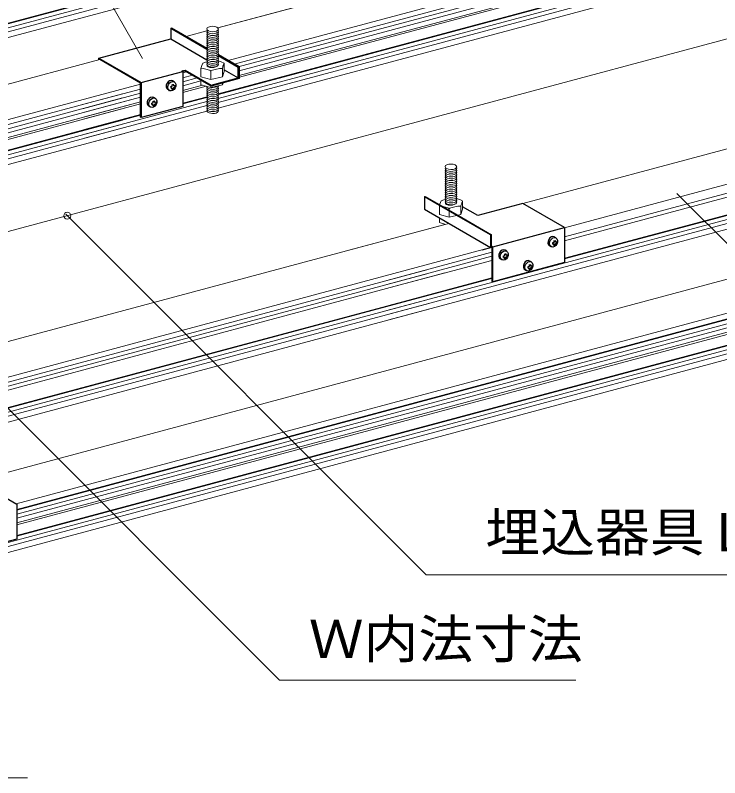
# Model space of a CAD drawing. Units: millimetres on the paper. Extents: x -195 to 195, y -135 to 132.
# Drawn here: x 65.99 to 106.49, y -86.99 to -43.18 of the extents above; entities that cross this region are included whole.
import ezdxf
from ezdxf.enums import TextEntityAlignment as Align

# ---------------------------------------------------------------- set-up
doc = ezdxf.new("R2010")
doc.units = ezdxf.units.MM
doc.header["$PDMODE"] = 32
doc.header["$PDSIZE"] = 0.4
for name, color, linetype, lineweight in [('0-1_吊り材', 7, 'Continuous', 18), ('0-2_野縁受け', 3, 'Continuous', 18), ('0-5_寸法', 4, 'Continuous', 9), ('0-6_文字', 4, 'Continuous', 9), ('0-B_補強金具・金具・その他', 7, 'Continuous', 18), ('0-C_ビス・アンカーボルト・強調図形', 2, 'Continuous', 25)]:
    doc.layers.add(name, color=color, linetype=linetype, lineweight=lineweight)
doc.styles.add('ＭＳ ゴシック', font='')
doc.styles.get('ＭＳ ゴシック').set_extended_font_data('MS Gothic')

msp = doc.modelspace()

# ---------------------------------------------------------------- linework, layer by layer
at = {"layer": '0-1_吊り材'}
for p, q in [((76.767, -45.933), (76.788, -45.922)), ((77.996, -45.931), (78, -45.935)), ((78.001, -45.94), (78.001, -46.414)), ((76.663, -46.711), (76.663, -46.238)), ((77.225, -46.388), (77.225, -46.862)), ((77.895, -46.24), (77.895, -46.713)), ((76.663, -46.711), (76.663, -46.706)), ((77.225, -46.856), (77.225, -46.862)), ((77.895, -46.708), (77.895, -46.713)), ((77.225, -47.234), (77.225, -47.33)), ((77.939, -47.058), (77.895, -47.181)), ((77.895, -47.07), (77.895, -47.181)), ((90.472, -53.846), (90.492, -53.834)), ((91.701, -53.843), (91.705, -53.848)), ((91.706, -53.853), (91.706, -54.326)), ((90.368, -54.623), (90.368, -54.15)), ((90.93, -54.301), (90.93, -54.774)), ((91.599, -54.152), (91.599, -54.625)), ((90.368, -54.623), (90.368, -54.618)), ((90.93, -54.774), (90.368, -54.623)), ((91.706, -54.326), (91.599, -54.625)), ((91.599, -54.62), (91.599, -54.625)), ((90.368, -55.091), (90.368, -54.822)), ((90.686, -55.177), (90.368, -55.091)), ((90.93, -54.769), (90.93, -54.774))]:
    msp.add_line(p, q, dxfattribs=at)
at = {"layer": '0-1_吊り材', "color": 2, "lineweight": 25}
for p, q in [((77.243, -47.191), (77.243, -47.244)), ((90.398, -54.03), (90.344, -54.045))]:
    msp.add_line(p, q, dxfattribs=at)
at = {"layer": '0-1_吊り材'}
for points in [[(78.001, -46.414), (77.895, -46.713), (77.225, -46.862), (76.663, -46.711)], [(77.895, -47.181), (77.225, -47.33), (76.663, -47.179), (76.663, -46.91)], [(91.599, -54.625), (91.359, -54.679), (90.93, -54.774)]]:
    msp.add_lwpolyline(points, dxfattribs=at)
for centre in [(77.329, -43.971), (91.033, -51.883)]:
    msp.add_ellipse(centre, major_axis=(0.333, -0.008), ratio=0.474095, dxfattribs=at)
for centre, major_axis, ratio, start_param, end_param in [((77.329, -44.078), (0.333, -0.008), 0.474095, 2.808535, 6.637984), ((77.329, -44.184), (0.333, -0.008), 0.474095, 2.808535, 6.637984), ((77.329, -44.291), (0.333, -0.008), 0.474095, 2.808535, 6.637984), ((77.329, -44.398), (0.333, -0.008), 0.474095, 2.808535, 6.637984), ((77.329, -44.504), (0.333, -0.008), 0.474095, 2.808535, 6.637984), ((77.329, -44.611), (0.333, -0.008), 0.474095, 2.808535, 6.637984), ((77.329, -44.718), (0.333, -0.008), 0.474095, 2.808535, 6.637984), ((77.329, -44.824), (0.333, -0.008), 0.474095, 2.808535, 6.637984), ((77.329, -44.931), (0.333, -0.008), 0.474095, 2.808535, 6.637984), ((77.329, -45.038), (0.333, -0.008), 0.474095, 2.808535, 6.637984), ((77.329, -45.144), (0.333, -0.008), 0.474095, 2.808535, 6.637984), ((77.329, -45.251), (0.333, -0.008), 0.474095, 2.808535, 6.637984), ((77.329, -45.358), (0.333, -0.008), 0.474095, 2.808535, 6.637984), ((77.329, -45.464), (0.333, -0.008), 0.474095, 2.808535, 6.637984), ((77.329, -45.571), (0.333, -0.008), 0.474095, 2.808535, 6.637984), ((76.717, -46.088), (-0.052, -0.155), 0.080122, 3.232091, 6.048906), ((77.105, -45.864), (-0.334, -0.075), 0.113869, 5.037735, 5.93276), ((77.329, -45.678), (0.333, -0.008), 0.474095, 2.808535, 6.637984), ((77.329, -45.784), (0.333, -0.008), 0.474095, 2.808535, 6.637984), ((77.329, -45.891), (0.333, -0.008), 0.474095, 2.808535, 6.637984), ((77.329, -45.998), (0.333, -0.008), 0.474095, 2.808535, 6.637984), ((77.72, -45.865), (-0.281, 0.077), 0.132602, 3.372829, 5.011086), ((77.948, -46.09), (-0.052, -0.155), 0.080122, 2.907314, 6.048906), ((76.944, -46.313), (-0.281, 0.077), 0.132602, 3.177791, 6.319384), ((77.332, -46.049), (0.319, 0.023), 0.410193, 2.962655, 6.09288), ((77.56, -46.314), (-0.334, -0.075), 0.113869, 3.115944, 6.257537), ((77.329, -46.104), (0.333, -0.008), 0.474095, 0.346123, 0.354799), ((77.329, -47.278), (0.333, -0.008), 0.474095, 3.129473, 6.597711), ((77.329, -47.171), (0.333, -0.008), 0.474095, 2.808535, 2.810551), ((77.329, -47.171), (0.333, -0.008), 0.474095, 4.493168, 5.890261), ((77.329, -47.384), (0.333, -0.008), 0.474095, 2.808535, 6.637984), ((77.329, -47.491), (0.333, -0.008), 0.474095, 2.808535, 6.637984), ((77.329, -47.598), (0.333, -0.008), 0.474095, 2.808535, 6.637984), ((77.329, -47.704), (0.333, -0.008), 0.474095, 2.808535, 6.637984), ((77.329, -47.811), (0.333, -0.008), 0.474095, 2.808535, 6.637984), ((77.329, -47.918), (0.333, -0.008), 0.474095, 2.808535, 6.637984), ((77.329, -48.024), (0.333, -0.008), 0.474095, 2.808535, 6.637984), ((77.329, -48.131), (0.333, -0.008), 0.474095, 2.808535, 6.637984), ((77.329, -48.238), (0.333, -0.008), 0.474095, 2.808535, 6.637984), ((77.329, -48.344), (0.333, -0.008), 0.474095, 2.808535, 6.637984), ((77.329, -48.451), (0.333, -0.008), 0.474095, 2.808535, 6.637984), ((77.329, -48.558), (0.333, -0.008), 0.474095, 2.808535, 6.637984), ((77.329, -48.664), (0.333, -0.008), 0.474095, 2.808535, 6.637984), ((91.033, -51.99), (0.333, -0.008), 0.474095, 2.808535, 6.637984), ((91.033, -52.097), (0.333, -0.008), 0.474095, 2.808535, 6.637984), ((91.033, -52.203), (0.333, -0.008), 0.474095, 2.808535, 6.637984), ((91.033, -52.31), (0.333, -0.008), 0.474095, 2.808535, 6.637984), ((91.033, -52.417), (0.333, -0.008), 0.474095, 2.808535, 6.637984), ((91.033, -52.523), (0.333, -0.008), 0.474095, 2.808535, 6.637984), ((91.033, -52.63), (0.333, -0.008), 0.474095, 2.808535, 6.637984), ((91.033, -52.737), (0.333, -0.008), 0.474095, 2.808535, 6.637984), ((91.033, -52.843), (0.333, -0.008), 0.474095, 2.808535, 6.637984), ((91.033, -52.95), (0.333, -0.008), 0.474095, 2.808535, 6.637984), ((91.033, -53.057), (0.333, -0.008), 0.474095, 2.808535, 6.637984), ((91.033, -53.163), (0.333, -0.008), 0.474095, 2.808535, 6.637984), ((91.033, -53.27), (0.333, -0.008), 0.474095, 2.808535, 6.637984), ((91.033, -53.377), (0.333, -0.008), 0.474095, 2.808535, 6.637984), ((91.033, -53.483), (0.333, -0.008), 0.474095, 2.808535, 6.637984), ((90.421, -54), (-0.052, -0.155), 0.080122, 3.232091, 5.478896), ((90.809, -53.776), (-0.334, -0.075), 0.113869, 5.037735, 5.93276), ((91.033, -53.59), (0.333, -0.008), 0.474095, 2.808535, 6.637984), ((91.033, -53.697), (0.333, -0.008), 0.474095, 2.808535, 6.637984), ((91.033, -53.803), (0.333, -0.008), 0.474095, 2.808535, 6.637984), ((91.033, -53.91), (0.333, -0.008), 0.474095, 2.808535, 6.637984), ((91.425, -53.777), (-0.281, 0.077), 0.132602, 3.372829, 5.011086), ((91.652, -54.002), (-0.052, -0.155), 0.080122, 2.907314, 6.048906), ((90.421, -54), (-0.052, -0.155), 0.080122, 5.478896, 6.048906), ((90.649, -54.225), (-0.281, 0.077), 0.132602, 3.177791, 6.319384), ((91.037, -53.961), (0.319, 0.023), 0.410193, 2.962655, 6.09288), ((91.264, -54.226), (-0.334, -0.075), 0.113869, 3.115944, 6.257537), ((91.033, -54.017), (0.333, -0.008), 0.474095, 0.346123, 0.354799), ((91.033, -55.083), (0.333, -0.008), 0.474095, 2.808535, 2.810551)]:
    msp.add_ellipse(centre, major_axis=major_axis, ratio=ratio, start_param=start_param, end_param=end_param, dxfattribs=at)
at = {"layer": '0-2_野縁受け'}
for p, q in [((31.612, -52.729), (105.525, -32.924)), ((105.559, -32.95), (31.655, -52.753)), ((31.816, -52.943), (105.653, -33.159)), ((105.525, -33.424), (32.089, -53.101)), ((32.484, -53.329), (105.525, -33.757)), ((77.631, -43.909), (109.188, -35.454)), ((113.525, -36.325), (78.224, -45.783)), ((111.547, -37.143), (78.565, -45.98)), ((78.799, -46.151), (111.547, -37.376)), ((111.547, -37.607), (78.853, -46.368)), ((78.853, -46.634), (111.547, -37.874)), ((78.882, -46.743), (111.547, -37.991)), ((114.157, -38.408), (77.644, -48.191)), ((77.654, -47.958), (114.041, -38.208)), ((77.651, -48.523), (114.157, -38.741)), ((77.659, -47.687), (111.547, -38.607)), ((111.547, -38.643), (77.661, -47.722)), ((77.631, -43.909), (82.162, -42.695)), ((17.444, -86.369), (177.165, -43.572)), ((177.28, -43.772), (17.56, -86.569)), ((17.56, -86.902), (177.28, -44.105)), ((75.819, -44.395), (77.063, -44.062)), ((95.158, -54.001), (126.682, -45.554)), ((38.521, -54.389), (70.845, -45.728)), ((75.826, -46.426), (75.612, -46.483)), ((131.651, -46.255), (97.558, -55.39)), ((76.167, -46.623), (75.612, -46.772)), ((75.612, -47.005), (76.443, -46.782)), ((73.183, -47.134), (40.864, -55.794)), ((76.663, -46.954), (75.612, -47.236)), ((75.612, -47.503), (76.741, -47.2)), ((75.612, -47.619), (76.959, -47.258)), ((72.153, -47.699), (40.864, -56.082)), ((73.183, -47.422), (69.861, -48.313)), ((69.861, -48.546), (73.183, -47.656)), ((97.558, -55.912), (129.041, -47.476)), ((129.041, -47.707), (97.558, -56.143)), ((73.191, -47.885), (40.864, -56.547)), ((40.864, -56.316), (72.153, -47.932)), ((69.861, -50.046), (76.996, -48.134)), ((73.183, -47.887), (69.976, -48.746)), ((69.976, -49.013), (73.183, -48.153)), ((75.612, -48.236), (77.016, -47.86)), ((76.996, -47.901), (75.612, -48.272)), ((40.864, -56.813), (72.549, -48.323)), ((40.864, -56.93), (72.268, -48.515)), ((69.976, -49.129), (73.183, -48.27)), ((77, -48.364), (69.976, -50.246)), ((97.892, -57.322), (131.535, -48.308)), ((131.651, -48.508), (97.892, -57.553)), ((73.183, -48.922), (69.861, -49.813)), ((69.976, -50.579), (77.005, -48.696)), ((69.976, -49.746), (73.183, -48.887)), ((87.47, -60.679), (131.651, -48.841)), ((97.558, -57.143), (129.041, -48.707)), ((129.041, -48.743), (97.558, -57.179)), ((40.448, -57.927), (72.153, -49.432)), ((40.864, -57.547), (72.268, -49.132)), ((72.153, -49.199), (40.864, -57.582)), ((72.268, -49.632), (40.722, -58.085)), ((41.116, -58.312), (72.268, -49.965)), ((63.724, -69.914), (136.471, -50.421)), ((138.828, -51.742), (66.034, -71.247)), ((66.074, -71.569), (138.828, -52.075)), ((138.828, -52.111), (66.074, -71.605)), ((66.074, -71.839), (138.828, -52.344)), ((138.828, -52.575), (66.074, -72.069)), ((66.074, -72.336), (138.828, -52.842)), ((66.074, -72.453), (138.828, -52.959)), ((66.074, -73.069), (138.828, -53.575)), ((138.828, -53.611), (66.074, -73.105)), ((85.16, -56.679), (90.915, -55.138)), ((56.015, -64.489), (90.68, -55.2)), ((93.389, -56.508), (58.357, -65.894)), ((93.39, -56.795), (87.354, -58.413)), ((87.354, -58.646), (93.39, -57.029)), ((87.354, -60.146), (97.892, -57.322)), ((93.39, -57.26), (87.47, -58.846)), ((89.646, -57.799), (58.357, -66.182)), ((97.892, -57.553), (87.47, -60.346)), ((90.684, -57.985), (58.357, -66.647)), ((58.357, -66.416), (89.646, -58.032)), ((87.47, -59.846), (93.39, -58.26)), ((93.39, -58.295), (87.354, -59.913)), ((57.942, -68.027), (89.646, -59.532)), ((58.357, -67.647), (89.762, -59.232)), ((89.646, -59.299), (58.357, -67.682)), ((89.762, -59.732), (58.215, -68.185)), ((58.61, -68.412), (89.762, -60.065))]:
    msp.add_line(p, q, dxfattribs=at)
at = {"layer": '0-5_寸法'}
for p, q in [((45.783, -60.91), (121.875, -40.521)), ((68.887, -54.609), (89.603, -75.324)), ((60.954, -61.157), (81.183, -81.386)), ((89.603, -75.324), (121.955, -75.324)), ((81.183, -81.386), (98.211, -81.386))]:
    msp.add_line(p, q, dxfattribs=at)
at = {"layer": '0-6_文字'}
for p, q in [((73.304, -45.656), (67.286, -35.231)), ((104.022, -53.421), (117.237, -66.636)), ((46.165, -86.987), (66.695, -86.987))]:
    msp.add_line(p, q, dxfattribs=at)
msp.add_point((68.974, -54.696), dxfattribs=at)
at = {"layer": '0-B_補強金具・金具・その他', "color": 2, "lineweight": 25}
for p, q in [((74.933, -43.927), (74.985, -43.913)), ((74.933, -43.927), (74.933, -44.54)), ((74.933, -43.927), (76.998, -45.119)), ((77.014, -45.085), (74.985, -43.913)), ((70.799, -45.648), (74.933, -44.54)), ((74.933, -44.54), (77.007, -45.737)), ((77.657, -45.499), (78.801, -46.16)), ((78.853, -46.146), (77.661, -45.458)), ((70.799, -45.74), (70.799, -45.648)), ((75.748, -46.381), (75.612, -46.417)), ((75.612, -46.413), (75.612, -48.413)), ((75.748, -46.328), (75.748, -46.381)), ((75.748, -46.328), (77.243, -47.191)), ((77.243, -47.244), (75.748, -46.381)), ((78.001, -46.312), (78.801, -46.773)), ((75.612, -48.413), (73.229, -49.051)), ((89.504, -53.603), (89.556, -53.589)), ((89.504, -53.603), (89.504, -54.323)), ((91.365, -54.677), (89.504, -53.603)), ((89.556, -53.589), (91.419, -54.665)), ((92.58, -54.685), (91.706, -54.18)), ((93.315, -55.803), (91.365, -54.677)), ((91.419, -54.665), (93.366, -55.789)), ((93.366, -55.789), (93.315, -55.803)), ((93.315, -55.803), (93.315, -56.523)), ((92.82, -56.66), (93.384, -56.509)), ((93.379, -56.453), (93.437, -56.486))]:
    msp.add_line(p, q, dxfattribs=at)
for points in [[(70.799, -45.648), (73.229, -47.051), (73.229, -49.051), (73.183, -49.024), (73.183, -47.078), (70.845, -45.728)], [(73.229, -47.051), (75.612, -46.413), (75.554, -46.379), (75.748, -46.328)], [(77.243, -47.191), (78.801, -46.773), (78.801, -46.16), (78.853, -46.146), (78.853, -46.813), (77.243, -47.244)], [(89.504, -54.323), (93.315, -56.523), (93.379, -56.506), (93.379, -56.453), (93.366, -56.456), (93.366, -55.789)], [(97.558, -55.382), (95.156, -53.995), (92.58, -54.685)], [(93.379, -56.506), (93.39, -56.513), (93.39, -58.459), (93.437, -58.486), (93.437, -56.486), (97.558, -55.382), (97.558, -57.382), (93.437, -58.486)], [(57.004, -69.67), (59.683, -68.952), (61.992, -70.285), (63.615, -69.851), (66.074, -71.271), (66.074, -73.271), (60.15, -74.858)]]:
    msp.add_lwpolyline(points, dxfattribs=at)
at = {"layer": '0-C_ビス・アンカーボルト・強調図形'}
for p, q in [((75.124, -47.003), (75.032, -46.95)), ((74.849, -47.506), (74.757, -47.453)), ((74.029, -47.952), (73.937, -47.899)), ((73.755, -48.455), (73.662, -48.402)), ((97.07, -55.972), (96.978, -55.919)), ((96.795, -56.475), (96.703, -56.422)), ((94.237, -56.731), (94.144, -56.678)), ((93.962, -57.234), (93.87, -57.181)), ((95.653, -57.352), (95.561, -57.298)), ((95.379, -57.855), (95.286, -57.802))]:
    msp.add_line(p, q, dxfattribs=at)
for centre, major_axis, ratio, start_param, end_param in [((74.894, -47.201), (0.129, 0.256), 0.751651, 6.24123, 9.382822), ((74.987, -47.208), (0.242, 0.051), 0.222648, 4.466159, 4.780291), ((74.871, -47.286), (0.011, -0.27), 0.253697, 1.259038, 1.609421), ((74.987, -47.121), (0.242, 0.051), 0.222648, 4.749735, 5.098716), ((74.946, -47.265), (0.011, -0.27), 0.253697, 1.587477, 1.909897), ((75.027, -47.244), (0.011, -0.27), 0.253697, 1.587477, 1.907419), ((74.987, -47.208), (0.242, 0.051), 0.222648, 5.132103, 5.528041), ((74.987, -47.301), (0.242, 0.051), 0.222648, 5.132103, 5.532986), ((75.103, -47.224), (0.011, -0.27), 0.253697, 1.269407, 1.618304), ((74.987, -47.301), (0.242, 0.051), 0.222648, 4.468466, 4.780291), ((74.946, -47.265), (0.011, -0.27), 0.253697, 0.855247, 1.235665), ((74.987, -47.388), (0.242, 0.051), 0.222648, 4.741352, 5.088447), ((75.027, -47.244), (0.011, -0.27), 0.253697, 0.850967, 1.235665), ((73.8, -48.15), (0.129, 0.256), 0.751651, 6.24123, 9.382822), ((73.892, -48.07), (0.242, 0.051), 0.222648, 4.749735, 5.098716), ((73.851, -48.215), (0.011, -0.27), 0.253697, 1.587477, 1.909897), ((73.933, -48.193), (0.011, -0.27), 0.253697, 1.587477, 1.907419), ((73.892, -48.157), (0.242, 0.051), 0.222648, 5.132103, 5.528041), ((74.008, -48.173), (0.011, -0.27), 0.253697, 1.269407, 1.618304), ((73.892, -48.157), (0.242, 0.051), 0.222648, 4.466159, 4.780291), ((73.776, -48.235), (0.011, -0.27), 0.253697, 1.259038, 1.609421), ((73.892, -48.25), (0.242, 0.051), 0.222648, 4.468466, 4.780291), ((73.851, -48.215), (0.011, -0.27), 0.253697, 0.855247, 1.235665), ((73.892, -48.337), (0.242, 0.051), 0.222648, 4.741352, 5.088447), ((73.933, -48.193), (0.011, -0.27), 0.253697, 0.850967, 1.235665), ((73.892, -48.25), (0.242, 0.051), 0.222648, 5.132103, 5.532986), ((96.84, -56.17), (0.129, 0.256), 0.751651, 6.24123, 9.382822), ((96.933, -56.177), (0.242, 0.051), 0.222648, 4.466159, 4.780291), ((96.817, -56.255), (0.011, -0.27), 0.253697, 1.259038, 1.609421), ((96.933, -56.27), (0.242, 0.051), 0.222648, 4.468466, 4.780291), ((96.892, -56.234), (0.011, -0.27), 0.253697, 0.855247, 1.235665), ((96.933, -56.357), (0.242, 0.051), 0.222648, 4.741352, 5.088447), ((96.933, -56.09), (0.242, 0.051), 0.222648, 4.749735, 5.098716), ((96.892, -56.234), (0.011, -0.27), 0.253697, 1.587477, 1.909897), ((96.973, -56.213), (0.011, -0.27), 0.253697, 0.850967, 1.235665), ((96.973, -56.213), (0.011, -0.27), 0.253697, 1.587477, 1.907419), ((96.933, -56.177), (0.242, 0.051), 0.222648, 5.132103, 5.528041), ((96.933, -56.27), (0.242, 0.051), 0.222648, 5.132103, 5.532986), ((97.049, -56.193), (0.011, -0.27), 0.253697, 1.269407, 1.618304), ((94.007, -56.929), (0.129, 0.256), 0.751651, 6.24123, 9.382822), ((94.099, -56.849), (0.242, 0.051), 0.222648, 4.749735, 5.098716), ((94.059, -56.994), (0.011, -0.27), 0.253697, 1.587477, 1.909897), ((94.14, -56.972), (0.011, -0.27), 0.253697, 1.587477, 1.907419), ((94.099, -56.936), (0.242, 0.051), 0.222648, 5.132103, 5.528041), ((94.215, -56.952), (0.011, -0.27), 0.253697, 1.269407, 1.618304), ((94.099, -56.936), (0.242, 0.051), 0.222648, 4.466159, 4.780291), ((93.983, -57.014), (0.011, -0.27), 0.253697, 1.259038, 1.609421), ((94.099, -57.029), (0.242, 0.051), 0.222648, 4.468466, 4.780291), ((94.099, -57.116), (0.242, 0.051), 0.222648, 4.741352, 5.088447), ((94.059, -56.994), (0.011, -0.27), 0.253697, 0.855247, 1.235665), ((94.14, -56.972), (0.011, -0.27), 0.253697, 0.850967, 1.235665), ((94.099, -57.029), (0.242, 0.051), 0.222648, 5.132103, 5.532986), ((95.424, -57.55), (0.129, 0.256), 0.751651, 6.24123, 9.382822), ((95.516, -57.557), (0.242, 0.051), 0.222648, 4.466159, 4.780291), ((95.4, -57.634), (0.011, -0.27), 0.253697, 1.259038, 1.609421), ((95.516, -57.65), (0.242, 0.051), 0.222648, 4.468466, 4.780291), ((95.475, -57.614), (0.011, -0.27), 0.253697, 0.855247, 1.235665), ((95.516, -57.737), (0.242, 0.051), 0.222648, 4.741352, 5.088447), ((95.516, -57.47), (0.242, 0.051), 0.222648, 4.749735, 5.098716), ((95.475, -57.614), (0.011, -0.27), 0.253697, 1.587477, 1.909897), ((95.556, -57.592), (0.011, -0.27), 0.253697, 0.850967, 1.235665), ((95.556, -57.592), (0.011, -0.27), 0.253697, 1.587477, 1.907419), ((95.516, -57.557), (0.242, 0.051), 0.222648, 5.132103, 5.528041), ((95.516, -57.65), (0.242, 0.051), 0.222648, 5.132103, 5.532986), ((95.632, -57.572), (0.011, -0.27), 0.253697, 1.269407, 1.618304)]:
    msp.add_ellipse(centre, major_axis=major_axis, ratio=ratio, start_param=start_param, end_param=end_param, dxfattribs=at)
for centre in [(74.987, -47.255), (73.892, -48.204), (96.933, -56.224), (94.099, -56.983), (95.516, -57.603)]:
    msp.add_ellipse(centre, major_axis=(0.129, 0.256), ratio=0.751651, dxfattribs=at)

# ---------------------------------------------------------------- texts
at = {"layer": '0-5_寸法', "color": 7, "style": 'ＭＳ ゴシック', "width": 1.05}
for s, p in [('埋込器具Ｌ内法寸法', (93.013, -74.639)), ('Ｗ内法寸法', (82.862, -80.774))]:
    msp.add_text(s, height=2.199, dxfattribs=at).set_placement(p, align=Align.BOTTOM_LEFT)

doc.saveas('drawing.dxf')
